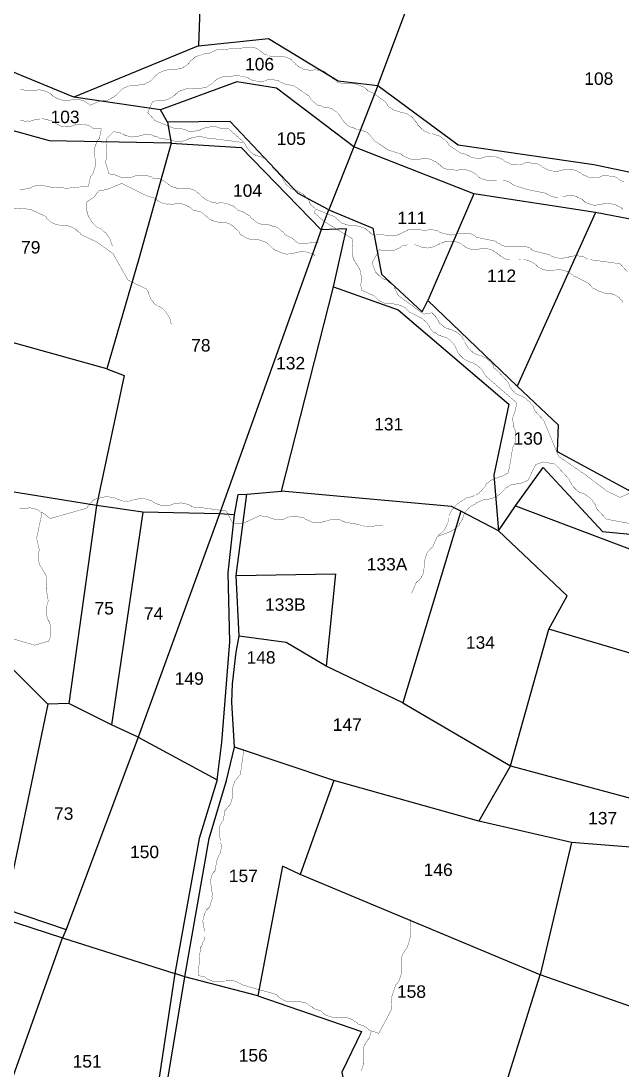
# Model space of a CAD drawing. Header units: inches. Extents: x 617 to 4497, y -923 to 1824.
# Drawn here: x 1509.8 to 1702.5, y 1257.2 to 1593.9 of the extents above; entities that cross this region are included whole.
import ezdxf
from ezdxf.enums import TextEntityAlignment as Align

# ---------------------------------------------------------------- set-up
doc = ezdxf.new("R2010")
doc.units = ezdxf.units.IN
doc.header["$LTSCALE"] = 15
doc.header["$MEASUREMENT"] = 0
for name, color, linetype in [('PLOT', 7, 'Continuous'), ('PLOT NO', 7, 'Continuous'), ('STREAM', 130, 'SL')]:
    doc.layers.add(name, color=color, linetype=linetype)
doc.styles.get("Standard").update_dxf_attribs({"font": 'arial.ttf'})
doc.linetypes.add('SL', pattern='A,8e-06,[1,streme line,S=0.066667,R=0,X=0,Y=0],-0.839413', length=0.839421)

msp = doc.modelspace()

# ---------------------------------------------------------------- linework, layer by layer
at = {"layer": 'PLOT'}
for points in [[(1566.74, 1585.92), (1589.15, 1588.25), (1611.45, 1574.66), (1624.24, 1573.18), (1660.76, 1670.77)], [(1569.19, 1655.22), (1566.74, 1585.92), (1526.72, 1569.42), (1506.49, 1577.76)], [(1624.24, 1573.18), (1616.55, 1553.52), (1591.75, 1572.36), (1579.03, 1574.39), (1554.48, 1565.36), (1526.72, 1569.42)], [(1624.24, 1573.18), (1649.94, 1554.19), (1693.52, 1547.89), (1751.64, 1535.63), (1797.18, 1532.61), (1823.08, 1539.97), (1856.38, 1563.22)], [(1557.94, 1554.72), (1518.86, 1555.42), (1490.2, 1563.32), (1481.06, 1568.89)], [(1616.55, 1553.52), (1608.45, 1533.31), (1598.71, 1538.59), (1576.86, 1561.62), (1556.77, 1561.49), (1554.48, 1565.36)], [(1556.77, 1561.49), (1557.94, 1554.72), (1580.4, 1553.33), (1606.04, 1526.92), (1608.45, 1533.31)], [(1557.94, 1554.72), (1547.52, 1517.59), (1537.28, 1482.31), (1465.76, 1502.13), (1468.14, 1508.79)], [(2029.16, 1499.23), (1990.25, 1518.97), (1962.99, 1539.54), (1914.77, 1543.77), (1876.05, 1549.84), (1824.93, 1513.97), (1797.52, 1512.91), (1779.29, 1502.64), (1756.38, 1519.71), (1742.99, 1520.55), (1726.84, 1521.74), (1710.17, 1529.33), (1694.05, 1532.45), (1654.98, 1538.42), (1616.55, 1553.52)], [(1654.98, 1538.42), (1640.26, 1504.15)], [(1608.45, 1533.31), (1622.66, 1527.45), (1625.43, 1512.65), (1638.48, 1500.59), (1640.26, 1504.15), (1668.91, 1476.66), (1682.05, 1464.34), (1681.77, 1455.7), (1704.66, 1443.33), (1730.27, 1472.28)], [(1694.05, 1532.45), (1668.91, 1476.66)], [(1606.04, 1526.92), (1573.45, 1435.68), (1548.79, 1436.31), (1534.03, 1438.41)], [(1578.21, 1435.43), (1579.44, 1441.9), (1582.16, 1442.09), (1593.33, 1443.01), (1610, 1508.54), (1614.17, 1527.24), (1606.04, 1526.92)], [(1610, 1508.54), (1630.7, 1501.21), (1666.24, 1470.89), (1661.41, 1448.17), (1662.95, 1430.23), (1650.82, 1436.57), (1647.82, 1438.1), (1593.33, 1443.01)], [(1537.28, 1482.31), (1542.85, 1480.12), (1534.03, 1438.41), (1468.43, 1449.01), (1464.68, 1436.51), (1448.99, 1441.9)], [(1668.42, 1438.31), (1677.22, 1450.63), (1696.27, 1430.06), (1708.62, 1428.91), (1710.28, 1439.99), (1731.32, 1449.66), (1751.69, 1437.52), (1745.98, 1408.95)], [(1562.27, 1287.1), (1570.08, 1331.55), (1575.67, 1350.1), (1578.2, 1360.79), (1577.37, 1375.23), (1577.59, 1381.2), (1578.81, 1391.35), (1579.76, 1396.52), (1578.74, 1415.98), (1582.16, 1442.09)], [(1534.03, 1438.41), (1525.1, 1374.85)], [(1666.82, 1354.82), (1679.11, 1398.71), (1684.99, 1409.45), (1662.95, 1430.23), (1668.42, 1438.31), (1745.98, 1408.95), (1740.23, 1380.62), (1679.11, 1398.71)], [(1548.79, 1436.31), (1538.81, 1367.97)], [(1573.45, 1435.68), (1547.35, 1364.1), (1572.66, 1350.33), (1574.23, 1362.3), (1576.79, 1394.61), (1576.23, 1416.79), (1578.21, 1435.43), (1573.45, 1435.68)], [(1650.82, 1436.57), (1632.29, 1375.12), (1607.63, 1386.84)], [(1578.74, 1415.98), (1610.66, 1416.5), (1607.63, 1386.84), (1594.87, 1394.48), (1579.76, 1396.52)], [(1474.97, 1320.52), (1492.59, 1400.2), (1518.34, 1374.6)], [(1547.35, 1364.1), (1538.81, 1367.97), (1525.1, 1374.85), (1518.34, 1374.6), (1504.72, 1308.92)], [(1632.29, 1375.12), (1666.82, 1354.82), (1656.61, 1337.1), (1610.13, 1350.11), (1578.2, 1360.79)], [(1666.82, 1354.82), (1744.2, 1333.95), (1750.82, 1376.95)], [(1547.35, 1364.1), (1524.27, 1302.27)], [(1572.66, 1350.33), (1566.87, 1331.55), (1559.06, 1288.18)], [(1327.14, 1348.27), (1383.12, 1332.25), (1474.33, 1316.47), (1503.44, 1306.06), (1523.09, 1299.63), (1559.06, 1288.18), (1553.41, 1250.57), (1547.1, 1220.64), (1545.41, 1191.5), (1546.21, 1183.43), (1548.02, 1167.54), (1550.77, 1155.98), (1549.28, 1124.27), (1544.21, 1104.75), (1516.98, 1041.08), (1505.59, 1045.34), (1503.64, 1046.12), (1482.78, 1052.16), (1468.16, 1050), (1446.71, 1087.53), (1477.22, 1173.65), (1484.14, 1191.32), (1496.61, 1225.38), (1523.09, 1299.63)], [(1610.13, 1350.11), (1599.34, 1320), (1593.64, 1322.66), (1585.72, 1281), (1562.27, 1287.1)], [(1744.2, 1333.95), (1743.03, 1325.25), (1709.6, 1337.52), (1706.6, 1328.64), (1686.32, 1330.23), (1656.61, 1337.1)], [(1379.97, 1336.52), (1474.97, 1320.52), (1504.72, 1308.92), (1524.27, 1302.27), (1523.09, 1299.63)], [(1686.32, 1330.23), (1676.3, 1287.73), (1599.34, 1320)], [(1743.03, 1325.25), (1735.2, 1267.17), (1676.3, 1287.73)], [(1504.58, 993.49), (1510.74, 1013.48), (1511.39, 1015.95), (1514.47, 1025.43), (1518.09, 1036.82), (1519.72, 1040.47), (1525.54, 1055.18), (1542.03, 1093.53), (1547.68, 1104.93), (1552.89, 1125.55), (1552.99, 1157.63), (1550.99, 1168.99), (1548.64, 1182.79), (1548.15, 1191.41), (1551.53, 1218.5), (1556, 1249.14), (1562.27, 1287.1), (1559.06, 1288.18)], [(1663.73, 1247.75), (1676.3, 1287.73)], [(1585.72, 1281), (1618.99, 1269.63), (1612.67, 1256.49), (1617.79, 1230.75), (1586.63, 1241.76), (1556, 1249.14)]]:
    msp.add_lwpolyline(points, dxfattribs=at)
at = {"layer": 'STREAM', "color": 4, "lineweight": 0, "const_width": 0.1}
for points in [[(1509.54, 1571.96), (1510.85, 1571.74), (1511.07, 1571.74), (1511.51, 1571.52), (1512.6, 1571.52), (1512.82, 1571.52), (1513.04, 1571.74), (1514.13, 1571.74), (1515, 1571.74), (1515.22, 1571.96), (1516.1, 1571.74), (1517.19, 1571.52), (1517.63, 1571.3), (1517.85, 1571.3), (1518.72, 1570.87), (1519.16, 1570.65), (1519.38, 1570.43), (1519.59, 1570.21), (1520.03, 1569.77), (1520.91, 1569.34), (1521.12, 1569.12), (1521.78, 1568.9), (1523.09, 1568.46), (1523.31, 1568.46), (1523.75, 1568.46), (1524.62, 1568.46), (1525.06, 1568.46), (1525.28, 1568.46), (1526.15, 1568.68), (1527.25, 1568.68), (1527.46, 1568.68), (1528.12, 1568.68), (1529.43, 1568.46), (1529.87, 1568.24), (1530.09, 1568.24), (1530.96, 1567.59), (1531.18, 1567.37), (1531.4, 1567.37), (1531.84, 1566.93), (1532.06, 1566.93), (1535.12, 1568.24), (1535.55, 1568.24), (1536.65, 1568.46), (1536.86, 1568.46), (1537.52, 1568.46), (1538.83, 1569.12), (1539.05, 1569.34), (1539.27, 1569.34), (1540.14, 1569.99), (1540.36, 1570.21), (1540.58, 1570.43), (1541.24, 1571.08), (1541.89, 1571.74), (1542.11, 1571.96), (1542.77, 1572.4), (1543.86, 1572.83), (1544.3, 1573.05), (1544.52, 1573.05), (1545.61, 1573.27), (1546.05, 1573.27), (1546.27, 1573.27), (1546.48, 1573.27), (1547.14, 1573.27), (1548.23, 1573.49), (1548.45, 1573.49), (1549.11, 1573.49), (1550.2, 1574.15), (1550.64, 1574.15), (1550.86, 1574.36), (1551.73, 1575.02), (1551.95, 1575.24), (1552.17, 1575.46), (1552.6, 1576.11), (1553.48, 1576.77), (1553.7, 1576.99), (1554.35, 1577.42), (1555.45, 1577.86), (1555.88, 1578.08), (1556.1, 1578.08), (1557.2, 1578.3), (1557.41, 1578.3), (1557.85, 1578.3), (1558.07, 1578.3), (1558.73, 1578.3), (1559.6, 1578.3), (1560.04, 1578.52), (1560.69, 1578.52), (1561.79, 1578.95), (1562.01, 1579.17), (1562.44, 1579.39), (1563.32, 1580.05), (1563.54, 1580.27), (1563.75, 1580.49), (1564.19, 1581.14), (1565.07, 1581.8), (1565.28, 1582.02), (1565.72, 1582.45), (1567.03, 1582.89), (1567.25, 1582.89), (1567.69, 1583.11), (1568.56, 1583.33), (1569, 1583.33), (1569.22, 1583.33), (1569.66, 1583.33), (1572.5, 1584.64), (1584.3, 1585.51), (1585.83, 1584.86), (1586.27, 1584.42), (1586.93, 1583.98), (1587.15, 1583.76), (1587.8, 1583.33), (1588.89, 1582.89), (1589.33, 1582.89), (1589.55, 1582.67), (1590.64, 1582.67), (1591.08, 1582.67), (1591.3, 1582.67), (1592.17, 1582.67), (1593.27, 1582.67), (1593.49, 1582.67), (1594.14, 1582.45), (1595.45, 1582.02), (1595.67, 1581.8), (1596.11, 1581.8), (1596.76, 1581.14), (1596.98, 1580.92), (1597.2, 1580.7), (1597.64, 1580.49), (1597.86, 1580.05), (1598.73, 1579.39), (1598.95, 1579.17), (1599.61, 1578.95), (1600.7, 1578.3), (1601.14, 1578.3), (1601.36, 1578.3), (1602.45, 1578.08), (1602.89, 1578.08), (1603.1, 1578.08), (1603.98, 1578.3), (1605.07, 1578.08), (1605.29, 1578.08), (1605.95, 1578.08), (1607.26, 1577.64), (1607.48, 1577.42), (1607.7, 1577.21), (1608.57, 1576.55), (1608.79, 1576.33), (1609.01, 1576.11), (1609.23, 1575.89), (1609.66, 1575.46), (1610.54, 1575.02), (1610.76, 1574.8), (1611.19, 1574.36), (1612.51, 1573.93), (1612.94, 1573.93), (1613.16, 1573.71), (1614.25, 1573.71), (1614.47, 1573.71), (1614.91, 1573.71), (1615.78, 1573.71), (1616.66, 1573.71), (1617.1, 1573.71), (1617.75, 1573.49), (1618.84, 1573.05), (1619.28, 1572.83), (1619.5, 1572.83), (1620.38, 1572.18), (1620.59, 1571.96), (1620.81, 1571.74), (1621.03, 1571.52), (1622.56, 1570.87), (1626.28, 1568.24), (1626.71, 1567.81), (1627.37, 1566.93), (1627.37, 1566.71), (1627.81, 1566.28), (1628.9, 1565.62), (1629.34, 1565.4), (1629.56, 1565.18), (1630.65, 1564.96), (1630.87, 1564.75), (1631.09, 1564.75), (1632.18, 1564.53), (1633.05, 1564.31), (1633.27, 1564.31), (1633.93, 1563.87), (1635.02, 1563.21), (1635.24, 1563), (1635.46, 1562.78), (1636.12, 1561.9), (1636.33, 1561.68), (1636.55, 1561.47), (1636.77, 1561.25), (1636.99, 1560.59), (1637.65, 1559.94), (1637.86, 1559.72), (1638.3, 1559.28), (1639.39, 1558.41), (1639.61, 1558.41), (1640.05, 1558.19), (1640.92, 1557.75), (1641.36, 1557.75), (1641.58, 1557.75), (1642.46, 1557.53), (1643.33, 1557.09), (1643.77, 1557.09), (1644.2, 1556.87), (1645.3, 1556), (1645.73, 1555.78), (1645.95, 1555.56), (1646.61, 1554.91), (1646.83, 1554.47), (1646.83, 1554.25), (1647.05, 1554.03), (1650.98, 1551.41), (1652.29, 1551.19), (1652.73, 1550.97), (1653.6, 1550.54), (1653.82, 1550.32), (1654.48, 1550.1), (1655.79, 1549.88), (1656.01, 1549.88), (1656.45, 1549.88), (1657.54, 1549.88), (1657.76, 1550.1), (1657.98, 1550.1), (1658.85, 1550.32), (1659.94, 1550.32), (1660.16, 1550.54), (1660.82, 1550.54), (1662.13, 1550.32), (1662.57, 1550.1), (1662.79, 1550.1), (1663.88, 1549.66), (1664.1, 1549.44), (1664.32, 1549.44), (1664.54, 1549.22), (1664.97, 1548.79), (1666.07, 1548.35), (1666.28, 1548.35), (1666.94, 1547.91), (1668.25, 1547.69), (1668.47, 1547.91), (1668.91, 1547.69), (1669.78, 1547.91), (1670.22, 1547.91), (1670.44, 1547.91), (1671.31, 1548.35), (1672.41, 1548.35), (1672.62, 1548.35), (1673.28, 1548.35), (1674.59, 1548.13), (1675.03, 1548.13), (1675.25, 1548.13), (1676.12, 1547.69), (1676.56, 1547.47), (1676.78, 1547.26), (1677, 1547.04), (1677.43, 1546.82), (1678.31, 1546.38), (1678.75, 1546.16), (1679.18, 1545.94), (1680.49, 1545.73), (1680.93, 1545.73), (1681.15, 1545.73), (1682.24, 1545.73), (1682.68, 1545.94), (1682.9, 1545.94), (1683.77, 1546.16), (1684.87, 1546.16), (1685.08, 1546.38), (1685.74, 1546.38), (1687.05, 1546.16), (1687.27, 1545.94), (1687.71, 1545.94), (1688.58, 1545.51), (1688.8, 1545.29), (1689.24, 1545.29), (1689.46, 1545.07), (1689.89, 1544.63), (1690.77, 1544.2), (1690.99, 1544.2), (1691.64, 1543.76), (1692.95, 1543.54), (1693.39, 1543.76), (1693.61, 1543.54), (1694.7, 1543.76), (1694.92, 1543.76), (1695.36, 1543.76), (1696.23, 1544.2), (1697.11, 1544.2), (1697.55, 1544.2), (1698.2, 1544.2), (1699.51, 1543.98), (1699.73, 1543.98), (1700.17, 1543.98), (1701.04, 1543.54), (1701.26, 1543.32), (1701.48, 1543.1), (1701.92, 1542.88), (1702.36, 1542.67), (1703.23, 1542.23)], [(1702.79, 1533.48), (1702.57, 1533.7), (1702.36, 1533.92), (1701.92, 1534.14), (1701.04, 1534.58), (1700.83, 1534.79), (1700.17, 1535.01), (1698.86, 1535.23), (1698.42, 1535.23), (1698.2, 1535.45), (1697.11, 1535.23), (1696.89, 1535.23), (1696.45, 1535.23), (1695.58, 1535.01), (1694.7, 1535.01), (1694.49, 1534.79), (1693.61, 1534.79), (1692.3, 1535.01), (1692.08, 1535.23), (1691.86, 1535.23), (1690.77, 1535.67), (1690.55, 1535.89), (1690.33, 1536.11), (1690.11, 1536.33), (1689.68, 1536.76), (1688.58, 1537.2), (1688.36, 1537.2), (1687.93, 1537.64), (1686.62, 1537.86), (1686.18, 1537.86), (1685.96, 1537.86), (1684.87, 1537.86), (1684.43, 1537.64), (1684.21, 1537.64), (1683.34, 1537.42), (1682.24, 1537.42), (1682.02, 1537.42), (1681.37, 1537.2), (1680.06, 1537.64), (1679.84, 1537.64), (1679.4, 1537.86), (1678.53, 1538.29), (1678.31, 1538.51), (1678.09, 1538.51), (1677.65, 1538.73), (1672.19, 1539.82), (1668.03, 1541.13), (1667.6, 1541.35), (1666.72, 1542.01), (1666.5, 1542.01), (1666.07, 1542.45), (1664.75, 1542.67), (1664.32, 1542.88), (1664.1, 1542.88), (1663, 1542.88), (1662.57, 1542.88), (1662.35, 1542.88), (1661.47, 1542.67), (1660.38, 1542.67), (1660.16, 1542.67), (1659.51, 1542.67), (1658.2, 1543.1), (1657.98, 1543.1), (1657.54, 1543.32), (1656.67, 1543.76), (1656.45, 1543.98), (1656.23, 1544.2), (1656.01, 1544.41), (1655.57, 1544.85), (1654.7, 1545.29), (1654.48, 1545.51), (1653.82, 1545.73), (1652.51, 1546.16), (1652.29, 1546.16), (1651.86, 1546.16), (1650.98, 1546.38), (1650.54, 1546.16), (1650.33, 1546.16), (1649.45, 1545.94), (1648.36, 1546.16), (1648.14, 1546.16), (1647.48, 1546.16), (1646.17, 1546.38), (1645.73, 1546.6), (1645.52, 1546.6), (1644.64, 1547.26), (1644.42, 1547.47), (1644.2, 1547.69), (1643.77, 1547.91), (1643.55, 1548.13), (1642.67, 1548.79), (1642.46, 1548.79), (1641.8, 1549.22), (1640.49, 1549.66), (1640.05, 1549.66), (1639.83, 1549.66), (1638.74, 1549.66), (1638.52, 1549.66), (1638.08, 1549.66), (1637.21, 1549.44), (1636.33, 1549.44), (1635.9, 1549.44), (1635.24, 1549.44), (1633.93, 1549.88), (1633.71, 1550.1), (1633.49, 1550.1), (1632.62, 1550.54), (1632.18, 1550.75), (1631.96, 1550.97), (1631.74, 1551.19), (1627.59, 1552.5), (1623, 1555.56), (1622.56, 1556.22), (1621.91, 1556.87), (1621.91, 1557.09), (1621.47, 1557.53), (1620.38, 1558.41), (1619.94, 1558.41), (1619.72, 1558.62), (1618.63, 1559.06), (1618.41, 1559.06), (1618.19, 1559.06), (1617.1, 1559.28), (1616.22, 1559.72), (1616, 1559.72), (1615.35, 1559.94), (1614.25, 1560.59), (1614.04, 1561.03), (1613.82, 1561.03), (1613.16, 1561.9), (1612.94, 1562.12), (1612.72, 1562.34), (1612.51, 1562.78), (1612.29, 1563.21), (1611.63, 1564.09), (1611.41, 1564.31), (1610.97, 1564.75), (1609.88, 1565.4), (1609.66, 1565.62), (1609.23, 1565.84), (1608.35, 1566.06), (1607.91, 1566.28), (1607.7, 1566.28), (1606.82, 1566.28), (1605.95, 1566.71), (1605.51, 1566.71), (1604.85, 1566.93), (1603.76, 1567.81), (1603.54, 1568.02), (1603.32, 1568.24), (1602.67, 1568.9), (1602.45, 1569.34), (1602.45, 1569.55), (1602.23, 1569.77), (1597.42, 1573.05), (1594.36, 1573.71), (1593.92, 1573.93), (1592.83, 1574.36), (1592.61, 1574.58), (1592.17, 1574.8), (1590.86, 1575.02), (1590.43, 1575.02), (1590.21, 1575.02), (1589.11, 1575.02), (1588.68, 1575.02), (1588.46, 1574.8), (1587.58, 1574.58), (1586.49, 1574.58), (1586.27, 1574.58), (1585.62, 1574.58), (1584.3, 1574.8), (1584.09, 1574.8), (1583.65, 1575.02), (1582.77, 1575.46), (1582.55, 1575.68), (1582.12, 1575.68), (1581.9, 1575.89), (1578.62, 1576.55), (1577.31, 1576.11), (1576.65, 1576.11), (1575.78, 1576.11), (1575.34, 1576.11), (1574.68, 1576.11), (1573.59, 1575.68), (1573.15, 1575.46), (1572.94, 1575.46), (1572.06, 1574.8), (1571.84, 1574.58), (1571.62, 1574.36), (1570.97, 1573.71), (1570.09, 1573.27), (1569.88, 1573.05), (1569.22, 1572.62), (1567.91, 1572.4), (1567.69, 1572.4), (1567.25, 1572.18), (1566.38, 1572.18), (1565.94, 1572.18), (1565.72, 1572.18), (1565.28, 1572.18), (1564.85, 1572.4), (1563.75, 1572.18), (1563.54, 1572.18), (1562.88, 1572.18), (1561.57, 1571.74), (1561.13, 1571.74), (1560.91, 1571.52), (1560.04, 1571.08), (1559.82, 1570.65), (1559.6, 1570.65), (1558.94, 1569.99), (1558.07, 1569.34), (1557.85, 1569.34), (1557.2, 1568.9), (1555.88, 1568.46), (1555.67, 1568.46), (1555.23, 1568.46), (1554.35, 1568.24), (1553.92, 1568.46), (1553.7, 1568.46), (1553.26, 1568.46), (1551.95, 1568.02), (1550.42, 1564.53), (1552.82, 1561.9), (1559.38, 1559.28), (1561.57, 1559.28), (1562.01, 1559.06), (1563.1, 1558.84), (1563.32, 1558.62), (1563.97, 1558.41), (1565.28, 1558.41), (1565.72, 1558.62), (1565.94, 1558.62), (1567.03, 1558.84), (1567.25, 1559.06), (1567.47, 1559.06), (1568.35, 1559.5), (1569.44, 1559.72), (1569.66, 1559.72), (1570.31, 1559.94), (1571.62, 1559.94), (1572.06, 1559.94), (1572.28, 1559.94), (1573.37, 1559.72), (1573.59, 1559.5), (1573.81, 1559.5), (1574.25, 1559.28), (1576.43, 1559.28), (1580.59, 1555.56), (1581.46, 1554.69), (1581.68, 1554.25), (1582.12, 1553.38), (1582.34, 1553.16), (1582.77, 1552.5), (1583.65, 1551.63), (1584.09, 1551.41), (1584.3, 1551.19), (1585.18, 1550.75), (1585.62, 1550.75), (1585.83, 1550.54), (1586.71, 1550.32), (1587.58, 1549.88), (1587.8, 1549.88), (1588.46, 1549.44), (1589.33, 1548.57), (1589.55, 1548.35), (1589.77, 1548.13), (1590.43, 1547.26), (1590.43, 1546.82), (1590.64, 1546.6), (1590.86, 1546.38), (1591.74, 1545.51), (1593.49, 1543.76), (1593.7, 1543.32), (1594.14, 1542.45), (1594.36, 1542.23), (1594.58, 1541.57), (1595.67, 1540.7), (1595.89, 1540.48), (1596.11, 1540.26), (1596.98, 1539.82), (1597.42, 1539.6), (1597.64, 1539.6), (1598.51, 1539.39), (1599.39, 1538.73), (1599.61, 1538.73), (1600.26, 1538.29), (1601.14, 1537.42), (1601.36, 1537.2), (1601.57, 1536.98), (1602.23, 1536.11), (1602.23, 1535.67), (1602.45, 1535.45), (1602.67, 1535.01), (1604.42, 1533.48), (1609.88, 1531.3), (1610.76, 1530.86), (1610.97, 1530.42), (1611.85, 1529.77), (1612.07, 1529.55), (1612.51, 1529.11), (1613.82, 1528.67), (1614.04, 1528.46), (1614.47, 1528.46), (1615.35, 1528.24), (1615.78, 1528.24), (1616, 1528.24), (1616.88, 1528.24), (1617.97, 1528.02), (1618.19, 1528.02), (1618.84, 1527.8), (1620.16, 1527.36), (1620.38, 1527.14), (1620.59, 1526.92), (1621.47, 1526.27), (1621.69, 1526.05), (1621.91, 1525.83), (1622.12, 1525.61), (1623, 1525.18), (1625.84, 1525.39), (1626.5, 1525.18), (1627.37, 1525.18), (1627.81, 1524.96), (1628.46, 1524.96), (1629.78, 1524.96), (1629.99, 1525.18), (1630.43, 1525.18), (1631.31, 1525.61), (1631.74, 1525.83), (1631.96, 1525.83), (1632.62, 1526.27), (1633.71, 1526.71), (1633.93, 1526.92), (1634.59, 1527.14), (1635.9, 1527.14), (1636.12, 1527.14), (1636.55, 1527.14), (1637.43, 1526.92), (1637.86, 1526.92), (1638.08, 1526.92), (1638.52, 1526.71), (1641.36, 1526.92), (1643.33, 1526.71), (1643.77, 1526.27), (1644.86, 1525.83), (1645.08, 1525.83), (1645.73, 1525.61), (1647.05, 1525.39), (1647.26, 1525.39), (1647.7, 1525.18), (1648.58, 1525.39), (1649.01, 1525.39), (1649.23, 1525.39), (1650.11, 1525.83), (1651.2, 1525.83), (1651.42, 1525.83), (1652.07, 1525.83), (1653.39, 1525.61), (1653.6, 1525.61), (1654.04, 1525.61), (1654.92, 1525.18), (1655.35, 1524.96), (1655.57, 1524.74), (1655.79, 1524.52), (1657.76, 1524.08), (1662.13, 1523.21), (1662.35, 1522.77), (1663.44, 1522.33), (1663.66, 1522.12), (1664.1, 1521.9), (1665.41, 1521.46), (1665.85, 1521.46), (1666.07, 1521.46), (1667.16, 1521.46), (1667.6, 1521.46), (1667.81, 1521.46), (1668.69, 1521.68), (1669.78, 1521.68), (1670, 1521.68), (1670.66, 1521.68), (1671.97, 1521.46), (1672.19, 1521.24), (1672.62, 1521.24), (1673.5, 1520.8), (1673.72, 1520.37), (1673.94, 1520.37), (1674.15, 1520.15), (1678.53, 1519.05), (1679.18, 1519.05), (1679.62, 1518.62), (1680.49, 1518.18), (1680.71, 1518.18), (1681.37, 1517.96), (1682.68, 1517.74), (1683.12, 1517.74), (1683.34, 1517.74), (1684.43, 1517.96), (1684.87, 1517.96), (1685.08, 1517.96), (1685.96, 1518.4), (1686.83, 1518.4), (1687.27, 1518.62), (1687.93, 1518.62), (1689.24, 1518.4), (1689.46, 1518.4), (1689.89, 1518.4), (1690.77, 1517.96), (1690.99, 1517.74), (1691.42, 1517.52), (1691.64, 1517.31), (1692.3, 1517.31), (1701.92, 1515.99), (1704.32, 1513.37)], [(1509.54, 1562.12), (1510.19, 1561.9), (1511.51, 1561.68), (1511.94, 1561.9), (1512.16, 1561.68), (1513.25, 1561.9), (1513.47, 1561.9), (1513.91, 1562.12), (1514.78, 1562.34), (1515.66, 1562.34), (1515.88, 1562.56), (1516.53, 1562.56), (1517.85, 1562.34), (1518.28, 1562.34), (1518.5, 1562.12), (1519.59, 1561.9), (1519.81, 1561.68), (1520.03, 1561.47), (1520.47, 1561.25), (1520.91, 1561.03), (1521.78, 1560.59), (1522, 1560.37), (1522.65, 1560.15), (1523.97, 1559.94), (1524.4, 1560.15), (1524.62, 1559.94), (1525.72, 1560.15), (1525.93, 1560.15), (1526.37, 1560.37), (1527.25, 1560.59), (1528.12, 1560.59), (1528.34, 1560.81), (1528.99, 1560.81), (1530.31, 1560.59), (1530.74, 1560.59), (1530.96, 1560.37), (1532.06, 1560.15), (1532.27, 1559.94), (1532.49, 1559.72), (1532.93, 1559.5), (1535.55, 1559.28), (1534.9, 1556.22), (1534.46, 1555.78), (1534.02, 1554.91), (1534.02, 1554.69), (1533.59, 1554.03), (1533.37, 1552.72), (1533.37, 1552.5), (1533.37, 1552.07), (1533.37, 1550.97), (1533.37, 1550.75), (1533.37, 1550.54), (1533.59, 1549.44), (1533.59, 1548.57), (1533.59, 1548.35), (1533.59, 1547.47), (1533.37, 1546.16), (1533.15, 1545.94), (1533.15, 1545.73), (1532.71, 1544.63), (1532.49, 1544.41), (1532.27, 1544.2), (1532.06, 1543.98), (1531.4, 1540.92), (1524.84, 1540.26), (1519.38, 1540.48), (1518.94, 1540.7), (1517.85, 1540.92), (1517.63, 1540.92), (1516.97, 1541.13), (1515.66, 1541.13), (1515.44, 1541.13), (1515, 1541.13), (1514.13, 1540.92), (1513.69, 1540.7), (1513.47, 1540.7), (1512.6, 1540.26), (1511.72, 1540.04), (1511.29, 1540.04), (1510.63, 1539.82), (1509.32, 1539.82)], [(1581.02, 1554.91), (1570.75, 1556.22), (1569.88, 1556.22), (1569.22, 1556.44), (1568.35, 1556.66), (1568.13, 1556.66), (1567.47, 1556.87), (1566.16, 1556.87), (1565.72, 1556.66), (1565.5, 1556.66), (1564.41, 1556.44), (1564.19, 1556.22), (1563.75, 1556.22), (1563.1, 1555.78), (1562.01, 1555.56), (1561.79, 1555.34), (1561.13, 1555.34), (1559.82, 1555.34), (1559.38, 1555.34), (1559.16, 1555.34), (1558.07, 1555.56), (1557.85, 1555.78), (1557.63, 1555.78), (1557.2, 1556), (1556.32, 1556), (1554.14, 1556.22), (1553.7, 1556.66), (1552.6, 1556.87), (1552.39, 1557.09), (1551.73, 1557.31), (1550.42, 1557.53), (1550.2, 1557.53), (1549.76, 1557.53), (1548.89, 1557.31), (1548.45, 1557.31), (1548.23, 1557.31), (1547.36, 1556.87), (1546.27, 1556.87), (1546.05, 1556.87), (1545.39, 1556.66), (1544.08, 1556.87), (1543.86, 1557.09), (1543.42, 1557.09), (1542.55, 1557.53), (1542.11, 1557.75), (1541.89, 1557.75), (1541.67, 1557.97), (1539.49, 1558.41), (1537.08, 1556), (1537.3, 1550.54), (1536.86, 1548.57), (1537.96, 1544.85), (1539.71, 1544.63), (1540.14, 1544.41), (1541.24, 1543.98), (1541.46, 1543.98), (1542.11, 1543.54), (1543.42, 1543.54), (1543.64, 1543.54), (1544.08, 1543.54), (1545.17, 1543.76), (1545.39, 1543.76), (1545.61, 1543.98), (1546.48, 1544.2), (1547.58, 1544.41), (1547.8, 1544.41), (1548.45, 1544.41), (1549.76, 1544.41), (1550.2, 1544.2), (1550.42, 1544.2), (1551.51, 1543.98), (1551.73, 1543.76), (1551.95, 1543.54), (1552.39, 1543.32), (1554.14, 1543.32), (1555.88, 1542.45), (1556.32, 1542.01), (1556.98, 1541.57), (1557.2, 1541.35), (1557.85, 1540.92), (1558.94, 1540.48), (1559.38, 1540.48), (1559.6, 1540.26), (1560.69, 1540.04), (1561.13, 1540.26), (1561.35, 1540.26), (1562.22, 1540.26), (1563.32, 1540.04), (1563.54, 1540.04), (1564.19, 1540.04), (1565.5, 1539.6), (1565.72, 1539.39), (1565.94, 1539.17), (1566.81, 1538.51), (1567.03, 1538.29), (1567.25, 1538.07), (1567.47, 1537.86), (1567.91, 1537.42), (1568.78, 1536.76), (1569, 1536.76), (1569.44, 1536.33), (1570.75, 1535.89), (1570.97, 1535.67), (1571.41, 1535.67), (1572.5, 1535.45), (1572.72, 1535.45), (1572.94, 1535.45), (1574.03, 1535.67), (1574.9, 1535.45), (1575.12, 1535.45), (1576, 1535.23), (1577.09, 1534.79), (1577.31, 1534.58), (1577.75, 1534.58), (1578.62, 1533.92), (1578.84, 1533.7), (1579.06, 1533.48), (1579.28, 1533.26), (1581.02, 1532.61), (1583.21, 1531.3), (1583.43, 1530.86), (1584.3, 1530.2), (1584.52, 1529.99), (1584.96, 1529.55), (1586.05, 1528.89), (1586.49, 1528.89), (1586.71, 1528.67), (1587.8, 1528.46), (1588.02, 1528.46), (1588.24, 1528.46), (1589.33, 1528.46), (1590.21, 1528.24), (1590.43, 1528.02), (1591.08, 1528.02), (1592.39, 1527.36), (1592.61, 1527.14), (1592.83, 1526.92), (1593.7, 1526.27), (1593.92, 1526.05), (1594.14, 1525.83), (1594.36, 1525.39), (1596.55, 1524.3), (1598.73, 1522.55), (1605.51, 1522.77)], [(1604.2, 1518.62), (1603.98, 1518.62), (1603.54, 1519.05), (1602.45, 1519.27), (1602.23, 1519.49), (1601.57, 1519.71), (1600.26, 1519.93), (1600.04, 1519.93), (1599.61, 1519.93), (1598.73, 1519.71), (1598.3, 1519.71), (1598.08, 1519.71), (1597.2, 1519.27), (1596.11, 1519.27), (1595.89, 1519.27), (1595.23, 1519.05), (1593.92, 1519.27), (1593.49, 1519.49), (1593.27, 1519.49), (1592.39, 1519.93), (1591.96, 1520.15), (1591.74, 1520.15), (1591.52, 1520.37), (1591.3, 1520.37), (1590.64, 1520.8), (1590.21, 1521.24), (1589.55, 1521.9), (1589.33, 1522.12), (1588.89, 1522.55), (1587.58, 1523.21), (1587.36, 1523.21), (1586.93, 1523.43), (1586.05, 1523.65), (1585.62, 1523.65), (1585.4, 1523.65), (1584.52, 1523.65), (1583.43, 1523.86), (1583.21, 1523.86), (1582.55, 1524.08), (1581.24, 1524.74), (1581.02, 1524.96), (1580.81, 1524.96), (1579.93, 1525.61), (1579.71, 1526.05), (1579.71, 1526.27), (1579.49, 1526.49), (1579.06, 1526.92), (1578.18, 1527.58), (1578.18, 1527.8), (1577.53, 1528.24), (1576.43, 1528.89), (1576, 1528.89), (1575.78, 1529.11), (1574.68, 1529.33), (1574.47, 1529.33), (1574.25, 1529.33), (1573.15, 1529.33), (1572.28, 1529.55), (1572.06, 1529.55), (1571.41, 1529.77), (1570.09, 1530.42), (1569.88, 1530.64), (1569.66, 1530.86), (1568.78, 1531.52), (1568.56, 1531.73), (1568.35, 1531.95), (1568.13, 1532.17), (1567.47, 1532.61), (1564.85, 1533.26), (1564.41, 1533.7), (1563.54, 1534.36), (1563.32, 1534.36), (1562.66, 1534.79), (1561.35, 1535.23), (1561.13, 1535.23), (1560.69, 1535.23), (1559.82, 1535.23), (1559.38, 1535.23), (1559.16, 1535.23), (1558.29, 1535.01), (1557.2, 1535.23), (1556.98, 1535.01), (1556.32, 1535.23), (1555.01, 1535.45), (1554.79, 1535.67), (1554.35, 1535.89), (1553.48, 1536.33), (1553.26, 1536.54), (1553.04, 1536.76), (1552.82, 1536.98), (1549.98, 1537.86), (1542.11, 1541.79), (1537.3, 1539.82), (1534.68, 1539.39), (1533.15, 1537.42), (1530.74, 1535.67), (1530.74, 1533.05), (1531.18, 1532.39), (1531.18, 1531.73), (1531.62, 1530.86), (1531.84, 1530.64), (1532.06, 1529.99), (1532.93, 1528.89), (1533.15, 1528.67), (1533.37, 1528.46), (1534.02, 1527.8), (1534.46, 1527.58), (1534.68, 1527.58), (1535.55, 1527.14), (1536.21, 1526.49), (1536.43, 1526.27), (1537.08, 1525.83), (1537.74, 1524.74), (1537.96, 1524.52), (1538.18, 1524.3), (1538.61, 1523.21), (1538.61, 1522.99), (1538.83, 1522.77), (1538.83, 1522.33), (1539.27, 1521.68), (1539.27, 1519.27), (1544.08, 1510.75), (1549.98, 1507.91), (1550.42, 1507.25), (1550.64, 1506.81), (1550.86, 1505.94), (1551.07, 1505.5), (1551.29, 1504.84), (1551.95, 1503.97), (1552.17, 1503.75), (1552.39, 1503.31), (1553.26, 1502.66), (1553.48, 1502.44), (1553.7, 1502.44), (1554.57, 1502), (1555.45, 1501.35), (1555.67, 1501.13), (1556.1, 1500.69), (1556.76, 1499.6), (1556.98, 1499.38), (1557.2, 1498.94), (1557.63, 1498.07), (1557.63, 1497.63), (1557.63, 1497.41), (1557.85, 1496.97), (1558.07, 1496.54)], [(1539.27, 1519.27), (1534.02, 1522.99), (1528.99, 1525.39), (1528.78, 1525.83), (1527.9, 1526.49), (1527.68, 1526.71), (1527.25, 1527.14), (1525.93, 1527.8), (1525.72, 1527.8), (1525.5, 1528.02), (1524.4, 1528.24), (1523.97, 1528.24), (1523.75, 1528.24), (1522.87, 1528.24), (1521.78, 1528.46), (1521.56, 1528.46), (1520.91, 1528.67), (1519.81, 1529.11), (1519.38, 1529.33), (1519.16, 1529.55), (1518.5, 1530.2), (1518.06, 1530.42), (1518.06, 1530.64), (1517.85, 1531.08), (1512.82, 1533.48), (1506.91, 1533.92)], [(1711.32, 1445.16), (1701.92, 1441.01), (1697.76, 1442.98), (1690.55, 1448.44), (1682.24, 1454.13), (1677.43, 1465.71), (1674.37, 1468.99), (1674.37, 1469.43), (1674.15, 1469.65), (1674.15, 1470.09), (1673.5, 1470.96), (1673.28, 1471.18), (1673.28, 1471.4), (1672.19, 1472.27), (1671.75, 1472.71), (1671.53, 1472.93), (1670.66, 1473.36), (1669.78, 1473.8), (1669.56, 1473.8), (1669.13, 1474.02), (1668.25, 1474.46), (1668.03, 1474.89), (1667.81, 1474.89), (1666.94, 1475.99), (1666.5, 1476.64), (1666.5, 1476.86), (1666.07, 1477.74), (1665.85, 1478.17), (1662.79, 1481.45), (1661.47, 1482.55), (1661.47, 1482.76), (1661.26, 1483.2), (1661.26, 1483.42), (1660.6, 1484.3), (1660.38, 1484.51), (1660.16, 1484.73), (1659.07, 1485.61), (1658.63, 1486.04), (1658.2, 1486.04), (1657.32, 1486.48), (1656.45, 1486.7), (1656.23, 1486.92), (1655.79, 1486.92), (1654.92, 1487.36), (1654.7, 1487.57), (1654.48, 1487.79), (1653.39, 1488.67), (1652.95, 1489.32), (1652.95, 1489.54), (1652.29, 1490.42), (1652.07, 1490.85), (1652.07, 1491.29), (1651.86, 1491.51), (1651.64, 1491.73), (1651.2, 1492.6), (1650.98, 1492.82), (1650.76, 1493.04), (1649.67, 1493.91), (1649.01, 1494.35), (1648.79, 1494.35), (1647.92, 1494.79), (1647.05, 1495.01), (1646.83, 1495.23), (1646.39, 1495.23), (1645.52, 1495.66), (1645.3, 1495.88), (1645.08, 1496.1), (1643.99, 1496.97), (1643.55, 1497.63), (1643.55, 1497.85), (1642.89, 1498.72), (1642.67, 1499.16), (1641.58, 1500.25), (1638.96, 1499.82), (1630.87, 1505.72), (1630.65, 1506.16), (1630.43, 1506.38), (1630.43, 1506.59), (1630.21, 1507.03), (1629.78, 1507.91), (1629.56, 1508.12), (1629.56, 1508.56), (1628.68, 1509.44), (1628.03, 1509.87), (1627.81, 1510.09), (1627.15, 1510.75), (1626.28, 1510.97), (1626.06, 1511.18), (1625.62, 1511.4), (1624.75, 1512.06), (1624.53, 1512.28), (1624.31, 1512.5), (1623.44, 1513.37), (1623.22, 1514.03), (1623.22, 1514.25), (1622.78, 1515.12), (1622.56, 1515.78), (1622.34, 1516.21), (1624.75, 1520.59), (1624.97, 1520.59), (1625.18, 1520.37), (1625.4, 1520.37), (1625.84, 1520.15), (1626.93, 1520.15), (1627.15, 1520.15), (1627.59, 1520.15), (1628.9, 1520.15), (1629.56, 1520.37), (1629.78, 1520.59), (1630.65, 1520.8), (1631.52, 1521.24), (1631.74, 1521.46), (1631.96, 1521.68), (1633.05, 1521.9), (1633.27, 1521.9), (1633.71, 1522.12), (1635.02, 1522.12), (1635.68, 1522.12), (1635.9, 1522.12), (1636.99, 1521.9), (1637.43, 1521.68), (1637.86, 1521.46), (1638.08, 1521.46), (1638.3, 1521.24), (1639.39, 1521.24), (1639.61, 1521.24), (1640.05, 1521.02), (1641.36, 1521.24), (1642.02, 1521.46), (1642.24, 1521.46), (1643.11, 1521.9), (1643.99, 1522.33), (1644.2, 1522.55), (1644.64, 1522.55), (1645.52, 1522.99), (1645.95, 1522.99), (1646.17, 1523.21), (1647.48, 1523.21), (1648.14, 1523.21), (1648.36, 1522.99), (1649.45, 1522.99), (1649.89, 1522.77), (1650.11, 1522.77), (1650.76, 1522.55), (1650.98, 1522.33), (1651.2, 1522.12), (1651.64, 1521.9), (1652.51, 1521.24), (1652.73, 1521.24), (1652.95, 1521.02), (1654.26, 1520.59), (1654.92, 1520.59), (1655.35, 1520.59), (1656.23, 1520.59), (1657.1, 1520.8), (1657.54, 1520.8), (1657.76, 1520.8), (1658.85, 1520.8), (1659.07, 1520.8), (1659.51, 1520.8), (1660.82, 1520.37), (1661.26, 1520.15), (1661.47, 1519.93), (1662.35, 1519.49), (1662.79, 1519.05), (1663.22, 1518.84), (1663.44, 1518.62), (1663.66, 1518.4), (1664.54, 1517.96), (1664.75, 1517.74), (1665.19, 1517.52), (1666.5, 1517.31), (1667.16, 1517.31), (1667.38, 1517.31), (1668.47, 1517.31), (1669.34, 1517.31), (1669.56, 1517.31), (1670, 1517.52), (1670.87, 1517.52), (1671.31, 1517.31), (1671.53, 1517.31), (1672.84, 1516.87), (1673.5, 1516.65), (1673.72, 1516.43), (1674.59, 1515.99), (1675.03, 1515.56), (1675.25, 1515.34), (1675.47, 1515.12), (1675.68, 1514.9), (1676.56, 1514.46), (1677, 1514.25), (1677.21, 1514.25), (1678.53, 1513.81), (1679.18, 1513.81), (1679.4, 1513.81), (1680.49, 1513.81), (1681.37, 1514.03), (1681.59, 1514.03), (1682.02, 1514.03), (1683.12, 1514.03), (1683.34, 1513.81), (1683.77, 1513.81), (1684.87, 1513.59), (1685.52, 1513.15), (1685.74, 1512.93), (1686.62, 1512.5), (1687.05, 1512.06), (1687.71, 1511.84), (1691.86, 1509.65), (1692.08, 1509.44), (1692.3, 1509.22), (1692.52, 1509), (1693.17, 1508.12), (1693.39, 1508.12), (1693.83, 1507.91), (1694.92, 1507.25), (1695.58, 1507.03), (1695.8, 1507.03), (1696.89, 1506.59), (1697.76, 1506.59), (1697.98, 1506.59), (1698.42, 1506.59), (1699.29, 1506.38), (1699.51, 1506.16), (1699.95, 1506.16), (1701.04, 1505.5), (1701.7, 1505.06), (1701.7, 1504.84), (1702.57, 1504.19), (1702.79, 1503.53)], [(1643.55, 1428.55), (1647.05, 1429.86), (1647.7, 1430.08), (1648.58, 1430.73), (1648.79, 1430.73), (1649.23, 1431.17), (1650.33, 1432.05), (1650.33, 1432.48), (1650.54, 1432.7), (1651.2, 1433.58), (1651.2, 1433.8), (1651.42, 1434.01), (1651.64, 1435.11), (1652.07, 1435.98), (1652.29, 1436.2), (1652.51, 1436.64), (1653.39, 1437.73), (1653.82, 1437.95), (1654.04, 1438.17), (1654.92, 1438.6), (1655.13, 1438.82), (1655.35, 1438.82), (1655.79, 1439.04), (1655.79, 1439.26), (1658.41, 1440.35), (1658.85, 1440.35), (1659.94, 1440.35), (1660.16, 1440.57), (1660.82, 1440.57), (1662.13, 1441.23), (1662.35, 1441.45), (1662.57, 1441.45), (1663.44, 1442.1), (1663.66, 1442.32), (1663.88, 1442.54), (1664.54, 1443.2), (1665.19, 1443.85), (1665.41, 1444.07), (1666.07, 1444.51), (1667.16, 1445.16), (1667.6, 1445.16), (1667.81, 1445.16), (1668.91, 1445.38), (1669.13, 1445.38), (1669.56, 1445.38), (1669.78, 1445.38), (1672.41, 1446.48), (1674.81, 1451.5), (1677.21, 1452.38), (1680.93, 1451.72), (1682.46, 1450.19), (1685.74, 1446.69), (1685.74, 1446.26), (1686.4, 1445.38), (1686.4, 1445.16), (1686.83, 1444.51), (1687.71, 1443.63), (1687.93, 1443.41), (1688.15, 1443.2), (1689.02, 1442.54), (1689.46, 1442.54), (1689.68, 1442.32), (1690.55, 1442.1), (1691.42, 1441.45), (1691.64, 1441.23), (1692.08, 1441.01), (1693.17, 1439.92), (1693.17, 1439.7), (1693.39, 1439.48), (1694.05, 1438.6), (1694.05, 1438.17), (1694.27, 1437.95), (1694.27, 1437.51), (1697.55, 1434.01), (1709.35, 1431.83)], [(1516.53, 1436.2), (1519.16, 1434.23), (1530.74, 1437.51), (1533.15, 1440.35), (1536.86, 1441.23), (1539.71, 1441.01), (1540.14, 1440.57), (1541.24, 1440.35), (1541.46, 1440.14), (1542.11, 1439.92), (1543.42, 1439.7), (1543.64, 1439.92), (1544.08, 1439.7), (1544.95, 1439.92), (1545.39, 1440.14), (1545.61, 1440.14), (1546.48, 1440.35), (1547.58, 1440.57), (1547.8, 1440.57), (1548.45, 1440.79), (1549.76, 1440.57), (1549.98, 1440.35), (1550.42, 1440.35), (1551.29, 1439.92), (1551.73, 1439.92), (1551.95, 1439.7), (1552.17, 1439.48), (1552.6, 1439.26), (1553.7, 1438.82), (1553.92, 1438.82), (1554.57, 1438.39), (1555.88, 1438.39), (1556.1, 1438.39), (1556.54, 1438.39), (1557.41, 1438.39), (1557.85, 1438.6), (1558.07, 1438.6), (1558.94, 1439.04), (1560.04, 1439.04), (1560.26, 1439.04), (1560.91, 1439.26), (1562.22, 1439.04), (1562.66, 1439.04), (1562.88, 1438.82), (1563.75, 1438.6), (1564.19, 1438.39), (1564.41, 1438.17), (1564.63, 1437.95), (1567.47, 1437.73), (1575.56, 1436.64), (1577.75, 1432.7), (1580.59, 1432.48), (1586.27, 1435.11), (1588.68, 1434.89), (1589.11, 1434.67), (1590.21, 1434.23), (1590.43, 1434.23), (1591.08, 1434.01), (1592.39, 1433.8), (1592.83, 1434.01), (1593.05, 1434.01), (1594.14, 1434.01), (1594.36, 1434.23), (1594.58, 1434.23), (1595.45, 1434.67), (1596.55, 1434.89), (1596.76, 1434.89), (1597.42, 1434.89), (1598.73, 1434.89), (1599.17, 1434.67), (1599.39, 1434.67), (1600.48, 1434.45), (1600.7, 1434.23), (1600.92, 1434.01), (1601.36, 1434.01), (1601.79, 1433.58), (1602.67, 1433.36), (1602.89, 1433.14), (1603.54, 1432.92), (1604.85, 1432.92), (1605.29, 1432.92), (1605.51, 1432.92), (1606.6, 1433.14), (1607.04, 1433.14), (1607.26, 1433.36), (1608.13, 1433.58), (1609.01, 1433.8), (1609.23, 1433.8), (1610.1, 1434.01), (1611.41, 1433.8), (1611.63, 1433.8), (1612.07, 1433.8), (1612.94, 1433.36), (1613.16, 1433.14), (1613.6, 1433.14), (1613.82, 1432.92), (1616.22, 1432.7), (1620.59, 1431.61), (1625.84, 1432.05)], [(1618.84, 1256.94), (1619.06, 1257.37), (1619.5, 1258.69), (1619.5, 1259.12), (1619.72, 1259.34), (1619.72, 1260.43), (1619.72, 1260.65), (1619.72, 1261.09), (1619.5, 1261.96), (1619.5, 1262.84), (1619.5, 1263.28), (1619.5, 1263.93), (1619.94, 1265.24), (1620.16, 1265.46), (1620.16, 1265.68), (1620.81, 1266.56), (1621.03, 1266.99), (1621.25, 1267.21), (1621.47, 1267.43), (1622.12, 1269.62), (1619.72, 1271.37), (1617.75, 1272.02), (1617.53, 1272.46), (1616.66, 1272.9), (1616.44, 1273.11), (1615.78, 1273.55), (1614.47, 1273.99), (1614.25, 1273.99), (1613.82, 1273.99), (1612.94, 1274.21), (1612.51, 1274.21), (1612.29, 1274.21), (1611.41, 1273.99), (1610.32, 1273.99), (1610.1, 1273.99), (1609.44, 1274.21), (1608.13, 1274.64), (1607.91, 1274.86), (1607.48, 1274.86), (1606.6, 1275.52), (1606.38, 1275.74), (1606.17, 1275.96), (1605.95, 1276.17), (1603.98, 1276.83), (1603.54, 1277.05), (1603.1, 1277.49), (1602.23, 1277.92), (1602.01, 1278.14), (1601.57, 1278.58), (1600.26, 1279.02), (1599.83, 1279.02), (1599.61, 1279.24), (1598.51, 1279.24), (1598.3, 1279.24), (1597.86, 1279.24), (1596.98, 1279.02), (1596.11, 1279.24), (1595.67, 1279.24), (1595.02, 1279.24), (1593.92, 1279.67), (1593.49, 1279.89), (1593.27, 1280.11), (1592.39, 1280.55), (1592.17, 1280.98), (1591.96, 1280.98), (1591.74, 1281.42), (1591.08, 1281.64), (1583.21, 1283.83), (1581.02, 1284.48), (1580.59, 1284.7), (1579.71, 1285.14), (1579.49, 1285.36), (1578.84, 1285.58), (1577.53, 1286.01), (1577.09, 1286.01), (1576.87, 1286.01), (1575.78, 1286.01), (1575.56, 1285.79), (1575.12, 1285.79), (1574.25, 1285.58), (1573.37, 1285.58), (1573.15, 1285.58), (1572.28, 1285.58), (1570.97, 1285.79), (1570.75, 1286.01), (1570.53, 1286.01), (1569.44, 1286.45), (1569.22, 1286.67), (1569, 1286.89), (1568.78, 1287.11), (1566.6, 1287.54), (1567.25, 1295.85), (1567.25, 1296.51), (1567.69, 1296.94), (1568.13, 1298.04), (1568.13, 1298.25), (1568.56, 1298.91), (1568.78, 1300), (1568.78, 1300.44), (1568.78, 1300.88), (1568.78, 1301.75), (1568.56, 1302.19), (1568.56, 1302.41), (1568.35, 1303.28), (1568.35, 1304.38), (1568.13, 1304.59), (1568.13, 1305.25), (1568.35, 1306.56), (1568.56, 1306.78), (1568.56, 1307.22), (1569, 1308.09), (1569.22, 1308.53), (1569.44, 1308.75), (1569.66, 1308.97), (1570.09, 1309.4), (1570.53, 1310.28), (1570.53, 1310.5), (1570.75, 1311.15), (1571.19, 1312.46), (1570.97, 1312.9), (1571.19, 1313.12), (1571.19, 1314.21), (1570.97, 1314.43), (1570.97, 1314.87), (1570.75, 1315.74), (1570.75, 1316.62), (1570.53, 1317.06), (1570.53, 1317.71), (1570.75, 1319.02), (1570.97, 1319.24), (1570.97, 1319.68), (1571.41, 1320.55), (1571.62, 1320.77), (1571.84, 1320.99), (1572.06, 1321.21), (1572.06, 1321.87), (1572.72, 1324.93), (1572.94, 1325.36), (1573.37, 1326.46), (1573.59, 1326.67), (1573.81, 1327.33), (1574.03, 1328.64), (1574.03, 1328.86), (1574.03, 1329.3), (1573.81, 1330.17), (1573.81, 1330.61), (1573.81, 1330.83), (1573.59, 1331.7), (1573.37, 1332.8), (1573.37, 1333.01), (1573.37, 1333.67), (1573.59, 1334.98), (1573.59, 1335.2), (1573.59, 1335.64), (1574.03, 1336.51), (1574.25, 1336.95), (1574.47, 1337.17), (1574.68, 1337.39), (1575.12, 1340.45), (1575.56, 1340.88), (1576.22, 1341.76), (1576.43, 1341.98), (1576.87, 1342.41), (1577.31, 1343.73), (1577.31, 1343.95), (1577.53, 1344.38), (1577.75, 1345.26), (1577.75, 1345.69), (1577.75, 1345.91), (1577.75, 1346.79), (1577.75, 1347.88), (1577.75, 1348.1), (1577.96, 1348.75), (1578.4, 1350.07), (1578.62, 1350.28), (1578.84, 1350.5), (1579.49, 1351.38), (1579.71, 1351.6), (1579.93, 1351.82), (1580.15, 1352.03), (1580.15, 1352.25), (1581.24, 1360.12)], [(1622.12, 1269.84), (1624.53, 1268.96), (1628.46, 1276.39), (1628.68, 1280.77), (1629.99, 1284.7), (1630.43, 1284.92), (1630.87, 1285.79), (1631.09, 1286.01), (1631.31, 1286.67), (1631.74, 1287.98), (1631.74, 1288.2), (1631.96, 1288.64), (1631.96, 1289.51), (1631.96, 1289.95), (1631.96, 1290.17), (1631.74, 1291.26), (1631.74, 1292.13), (1631.74, 1292.35), (1631.74, 1293.23), (1632.18, 1294.32), (1632.4, 1294.76), (1632.62, 1294.98), (1633.05, 1295.85), (1633.27, 1296.07), (1633.49, 1296.29), (1633.71, 1296.72), (1634.8, 1300.44), (1634.59, 1303.94), (1634.59, 1305.69)]]:
    msp.add_lwpolyline(points, dxfattribs=at)
at = {"layer": 'STREAM', "color": 4, "lineweight": 0, "elevation": 0.1}
for points in [[(1635.02, 1410.19, 0.1, 0.1, 0), (1636.55, 1413.68, 0.1, 0.1, 0), (1636.77, 1413.9, 0.1, 0.1, 0), (1636.99, 1414.12, 0.1, 0.1, 0), (1637.43, 1414.34, 0.1, 0.1, 0), (1638.08, 1415.21, 0.1, 0.1, 0), (1638.08, 1415.43, 0.1, 0.1, 0), (1638.3, 1415.65, 0.1, 0.1, 0), (1638.96, 1416.96, 0.1, 0.1, 0), (1638.96, 1417.62, 0.1, 0.1, 0), (1638.96, 1417.84, 0.1, 0.1, 0), (1639.18, 1418.93, 0.1, 0.1, 0), (1639.18, 1419.8, 0.1, 0.1, 0), (1639.18, 1420.02, 0.1, 0.1, 0), (1639.18, 1420.46, 0.1, 0.1, 0), (1639.39, 1421.33, 0.1, 0.1, 0), (1639.61, 1421.77, 0.1, 0.1, 0), (1639.61, 1421.99, 0.1, 0.1, 0), (1640.05, 1423.3, 0.1, 0.1, 0), (1640.49, 1423.74, 0.1, 0.1, 0), (1640.71, 1423.96, 0.1, 0.1, 0), (1641.36, 1424.83, 0.1, 0.1, 0), (1641.8, 1425.05, 0.1, 0.1, 0), (1643.33, 1428.55, 0.1, 0.1, 0), (1643.55, 1428.77, 0.1, 0.1, 0), (1643.77, 1428.99, 0.1, 0.1, 0), (1643.99, 1429.2, 0.1, 0.1, 0), (1644.42, 1429.42, 0.1, 0.1, 0), (1645.08, 1430.08, 0.1, 0.1, 0), (1645.3, 1430.3, 0.1, 0.1, 0), (1645.52, 1430.52, 0.1, 0.1, 0), (1646.17, 1431.61, 0.1, 0.1, 0), (1646.39, 1432.27, 0.1, 0.1, 0), (1646.61, 1432.48, 0.1, 0.1, 0), (1646.83, 1433.58, 0.1, 0.1, 0), (1647.05, 1434.45, 0.1, 0.1, 0), (1647.05, 1434.67, 0.1, 0.1, 0), (1647.05, 1435.11, 0.1, 0.1, 0), (1647.48, 1435.98, 0.1, 0.1, 0), (1647.7, 1436.42, 0.1, 0.1, 0), (1647.7, 1436.64, 0.1, 0.1, 0), (1648.58, 1437.73, 0.1, 0.1, 0), (1649.01, 1438.17, 0.1, 0.1, 0), (1649.23, 1438.39, 0.1, 0.1, 0), (1649.89, 1439.04, 0.1, 0.1, 0), (1650.33, 1439.26, 0.1, 0.1, 0), (1650.54, 1439.48, 0.1, 0.1, 0), (1652.95, 1441.01, 0.1, 0.1, 0), (1653.39, 1441.01, 0.1, 0.1, 0), (1653.6, 1441.01, 0.1, 0.1, 0), (1654.04, 1441.23, 0.1, 0.1, 0), (1654.92, 1441.45, 0.1, 0.1, 0), (1655.13, 1441.67, 0.1, 0.1, 0), (1655.57, 1441.67, 0.1, 0.1, 0), (1656.67, 1442.32, 0.1, 0.1, 0), (1657.1, 1442.98, 0.1, 0.1, 0), (1657.32, 1442.98, 0.1, 0.1, 0), (1657.98, 1443.85, 0.1, 0.1, 0), (1658.63, 1444.51, 0.1, 0.1, 0), (1658.63, 1444.73, 0.1, 0.1, 0), (1658.85, 1445.16, 0.1, 0.1, 0), (1659.73, 1445.82, 0.1, 0.1, 0), (1659.94, 1446.04, 0.1, 0.1, 0), (1660.16, 1446.26, 0.1, 0.1, 0), (1661.26, 1446.91, 0.1, 0.1, 0), (1661.91, 1447.13, 0.1, 0.1, 0), (1662.13, 1447.13, 0.1, 0.1, 0), (1663.22, 1447.57, 0.1, 0.1, 0), (1663.66, 1447.57, 0.1, 0.1, 0), (1666.07, 1448.88, 0.1, 0.1, 0), (1667.16, 1454.78, 0.1, 0.1, 0), (1667.38, 1456.75, 0.1, 0.1, 0), (1667.6, 1457.19, 0.1, 0.1, 0), (1667.81, 1457.41, 0.1, 0.1, 0), (1667.81, 1457.62, 0.1, 0.1, 0), (1668.25, 1458.72, 0.1, 0.1, 0), (1668.25, 1458.94, 0.1, 0.1, 0), (1668.47, 1459.37, 0.1, 0.1, 0), (1668.47, 1460.68, 0.1, 0.1, 0), (1668.47, 1461.34, 0.1, 0.1, 0), (1668.25, 1461.56, 0.1, 0.1, 0), (1668.25, 1462.65, 0.1, 0.1, 0), (1667.81, 1463.53, 0.1, 0.1, 0), (1667.81, 1463.75, 0.1, 0.1, 0), (1667.6, 1463.96, 0.1, 0.1, 0), (1667.6, 1465.06, 0.1, 0.1, 0), (1667.6, 1465.28, 0.1, 0.1, 0), (1667.38, 1465.71, 0.1, 0.1, 0), (1667.6, 1467.02, 0.1, 0.1, 0), (1667.81, 1467.68, 0.1, 0.1, 0), (1668.03, 1467.9, 0.1, 0.1, 0), (1668.25, 1468.77, 0.1, 0.1, 0), (1668.47, 1469.43, 0.1, 0.1, 0), (1668.69, 1471.4, 0.1, 0.1, 0), (1660.38, 1478.61, 0.1, 0.1, 0), (1658.63, 1480.14, 0.1, 0.1, 0), (1658.63, 1480.36, 0.1, 0.1, 0), (1658.41, 1480.58, 0.1, 0.1, 0), (1658.2, 1481.02, 0.1, 0.1, 0), (1657.76, 1481.89, 0.1, 0.1, 0), (1657.54, 1482.11, 0.1, 0.1, 0), (1657.32, 1482.33, 0.1, 0.1, 0), (1656.23, 1483.2, 0.1, 0.1, 0), (1655.79, 1483.64, 0.1, 0.1, 0), (1655.57, 1483.64, 0.1, 0.1, 0), (1654.48, 1484.3, 0.1, 0.1, 0), (1653.6, 1484.51, 0.1, 0.1, 0), (1653.39, 1484.51, 0.1, 0.1, 0), (1653.17, 1484.73, 0.1, 0.1, 0), (1652.29, 1485.17, 0.1, 0.1, 0), (1651.86, 1485.39, 0.1, 0.1, 0), (1651.64, 1485.61, 0.1, 0.1, 0), (1650.76, 1486.48, 0.1, 0.1, 0), (1650.33, 1486.92, 0.1, 0.1, 0), (1650.11, 1487.14, 0.1, 0.1, 0), (1649.67, 1488.01, 0.1, 0.1, 0), (1649.45, 1488.67, 0.1, 0.1, 0), (1649.23, 1488.89, 0.1, 0.1, 0), (1649.01, 1489.1, 0.1, 0.1, 0), (1649.01, 1489.54, 0.1, 0.1, 0), (1648.36, 1490.42, 0.1, 0.1, 0), (1648.14, 1490.63, 0.1, 0.1, 0), (1647.92, 1490.85, 0.1, 0.1, 0), (1647.05, 1491.73, 0.1, 0.1, 0), (1646.39, 1492.17, 0.1, 0.1, 0), (1646.17, 1492.17, 0.1, 0.1, 0), (1645.3, 1492.6, 0.1, 0.1, 0), (1644.42, 1492.82, 0.1, 0.1, 0), (1644.2, 1493.04, 0.1, 0.1, 0), (1643.77, 1493.04, 0.1, 0.1, 0), (1642.89, 1493.7, 0.1, 0.1, 0), (1642.67, 1493.91, 0.1, 0.1, 0), (1642.24, 1493.91, 0.1, 0.1, 0), (1641.36, 1494.79, 0.1, 0.1, 0), (1640.92, 1495.44, 0.1, 0.1, 0), (1640.92, 1495.66, 0.1, 0.1, 0), (1640.27, 1496.54, 0.1, 0.1, 0), (1640.05, 1496.97, 0.1, 0.1, 0), (1638.3, 1498.51, 0.1, 0.1, 0), (1634.37, 1500.47, 0.1, 0.1, 0), (1634.15, 1500.69, 0.1, 0.1, 0), (1633.93, 1500.91, 0.1, 0.1, 0), (1633.71, 1501.13, 0.1, 0.1, 0), (1633.05, 1501.78, 0.1, 0.1, 0), (1632.62, 1502, 0.1, 0.1, 0), (1632.4, 1502.22, 0.1, 0.1, 0), (1631.31, 1502.66, 0.1, 0.1, 0), (1630.65, 1502.88, 0.1, 0.1, 0), (1630.21, 1502.88, 0.1, 0.1, 0), (1629.34, 1503.1, 0.1, 0.1, 0), (1628.46, 1503.1, 0.1, 0.1, 0), (1628.03, 1503.1, 0.1, 0.1, 0), (1627.81, 1503.1, 0.1, 0.1, 0), (1626.71, 1503.31, 0.1, 0.1, 0), (1626.5, 1503.31, 0.1, 0.1, 0), (1626.06, 1503.53, 0.1, 0.1, 0), (1624.97, 1503.97, 0.1, 0.1, 0), (1624.31, 1504.41, 0.1, 0.1, 0), (1624.09, 1504.63, 0.1, 0.1, 0), (1623.44, 1505.28, 0.1, 0.1, 0), (1623, 1505.72, 0.1, 0.1, 0), (1619.06, 1507.47, 0.1, 0.1, 0), (1618.63, 1509.65, 0.1, 0.1, 0), (1618.84, 1509.87, 0.1, 0.1, 0), (1618.84, 1510.09, 0.1, 0.1, 0), (1618.84, 1510.53, 0.1, 0.1, 0), (1619.06, 1511.62, 0.1, 0.1, 0), (1618.84, 1511.84, 0.1, 0.1, 0), (1618.84, 1512.28, 0.1, 0.1, 0), (1618.63, 1513.59, 0.1, 0.1, 0), (1618.41, 1514.25, 0.1, 0.1, 0), (1618.19, 1514.46, 0.1, 0.1, 0), (1617.75, 1515.34, 0.1, 0.1, 0), (1617.31, 1515.99, 0.1, 0.1, 0), (1617.1, 1516.21, 0.1, 0.1, 0), (1616.88, 1516.65, 0.1, 0.1, 0), (1616.44, 1517.52, 0.1, 0.1, 0), (1616.44, 1517.74, 0.1, 0.1, 0), (1616.22, 1518.18, 0.1, 0.1, 0), (1616, 1519.49, 0.1, 0.1, 0), (1616, 1520.15, 0.1, 0.1, 0), (1616, 1520.37, 0.1, 0.1, 0), (1616.22, 1521.46, 0.1, 0.1, 0), (1616.22, 1521.9, 0.1, 0.1, 0), (1616, 1524.08, 0.1, 0.1, 0), (1607.04, 1529.55, 0.1, 0.1, 0), (1603.76, 1532.39, 0.1, 0.1, 0), (1604.2, 1533.26, 0, 0, 0)], [(1509.32, 1437.29, 0.1, 0.1, 0), (1509.76, 1437.29, 0.1, 0.1, 0), (1510.63, 1437.51, 0.1, 0.1, 0), (1511.51, 1437.51, 0.1, 0.1, 0), (1511.72, 1437.51, 0.1, 0.1, 0), (1512.6, 1437.73, 0.1, 0.1, 0), (1513.91, 1437.29, 0.1, 0.1, 0), (1514.13, 1437.29, 0.1, 0.1, 0), (1514.35, 1437.29, 0.1, 0.1, 0), (1515.44, 1436.86, 0.1, 0.1, 0), (1515.66, 1436.64, 0.1, 0.1, 0), (1515.88, 1436.42, 0.1, 0.1, 0), (1516.1, 1436.2, 0.1, 0.1, 0), (1516.53, 1436.2, 0.1, 0.1, 0), (1514.78, 1427.89, 0.1, 0.1, 0), (1515.66, 1423.96, 0.1, 0.1, 0), (1515.44, 1423.52, 0.1, 0.1, 0), (1515.44, 1422.43, 0.1, 0.1, 0), (1515.22, 1422.21, 0.1, 0.1, 0), (1515.22, 1421.55, 0.1, 0.1, 0), (1515.44, 1420.24, 0.1, 0.1, 0), (1515.66, 1420.02, 0.1, 0.1, 0), (1515.66, 1419.59, 0.1, 0.1, 0), (1516.1, 1418.71, 0.1, 0.1, 0), (1516.32, 1418.49, 0.1, 0.1, 0), (1516.53, 1418.06, 0.1, 0.1, 0), (1516.97, 1417.4, 0.1, 0.1, 0), (1517.41, 1416.52, 0.1, 0.1, 0), (1517.63, 1416.31, 0.1, 0.1, 0), (1517.85, 1415.65, 0.1, 0.1, 0), (1518.06, 1414.34, 0.1, 0.1, 0), (1518.06, 1413.9, 0.1, 0.1, 0), (1518.06, 1413.68, 0.1, 0.1, 0), (1518.06, 1412.59, 0.1, 0.1, 0), (1518.06, 1412.37, 0.1, 0.1, 0), (1518.06, 1411.93, 0.1, 0.1, 0), (1517.85, 1411.72, 0.1, 0.1, 0), (1518.5, 1407.78, 0.1, 0.1, 0), (1518.28, 1407.12, 0.1, 0.1, 0), (1518.06, 1406.25, 0.1, 0.1, 0), (1518.06, 1406.03, 0.1, 0.1, 0), (1517.85, 1405.38, 0.1, 0.1, 0), (1517.85, 1403.85, 0.1, 0.1, 0), (1517.85, 1403.63, 0.1, 0.1, 0), (1517.85, 1403.19, 0.1, 0.1, 0), (1518.28, 1402.32, 0.1, 0.1, 0), (1518.28, 1401.88, 0.1, 0.1, 0), (1518.5, 1401.66, 0.1, 0.1, 0), (1518.94, 1400.78, 0.1, 0.1, 0), (1519.16, 1399.91, 0.1, 0.1, 0), (1519.16, 1399.69, 0.1, 0.1, 0), (1519.38, 1399.04, 0.1, 0.1, 0), (1519.38, 1397.72, 0.1, 0.1, 0), (1519.38, 1397.29, 0.1, 0.1, 0), (1519.38, 1397.07, 0.1, 0.1, 0), (1519.16, 1395.98, 0.1, 0.1, 0), (1518.94, 1395.76, 0.1, 0.1, 0), (1518.94, 1395.32, 0.1, 0.1, 0), (1518.72, 1395.1, 0.1, 0.1, 0), (1518.72, 1394.88, 0.1, 0.1, 0), (1514.13, 1393.57, 0.1, 0.1, 0), (1506.7, 1395.76, 0.1, 0.1, 0)]]:
    msp.add_lwpolyline(points, format="xyseb", dxfattribs=at)

# ---------------------------------------------------------------- texts
at = {"layer": 'PLOT NO'}
for s, p in [('106', (1586.29, 1580.06)), ('108', (1695.09, 1575.42)), ('103', (1523.89, 1563.13)), ('105', (1596.44, 1556.15)), ('104', (1582.42, 1539.49)), ('111', (1635.16, 1530.74)), ('79', (1512.88, 1521.28)), ('112', (1663.92, 1512.15)), ('78', (1567.45, 1489.82)), ('132', (1596.24, 1484.09)), ('131', (1627.71, 1464.51)), ('130', (1672.42, 1459.92)), ('133A', (1627.17, 1419.55)), ('75', (1536.44, 1405.42)), ('133B', (1594.54, 1406.61)), ('74', (1552.3, 1403.74)), ('134', (1657.13, 1394.43)), ('148', (1586.76, 1389.65)), ('149', (1563.72, 1382.86)), ('147', (1614.41, 1368.08)), ('73', (1523.46, 1339.53)), ('137', (1696.33, 1338.05)), ('150', (1549.39, 1327.22)), ('146', (1643.58, 1321.49)), ('157', (1581.08, 1319.54)), ('158', (1635.01, 1282.39)), ('156', (1584.25, 1261.92)), ('151', (1530.97, 1260))]:
    msp.add_text(s, height=4, dxfattribs=at).set_placement(p, align=Align.MIDDLE_CENTER)

doc.saveas('drawing.dxf')
